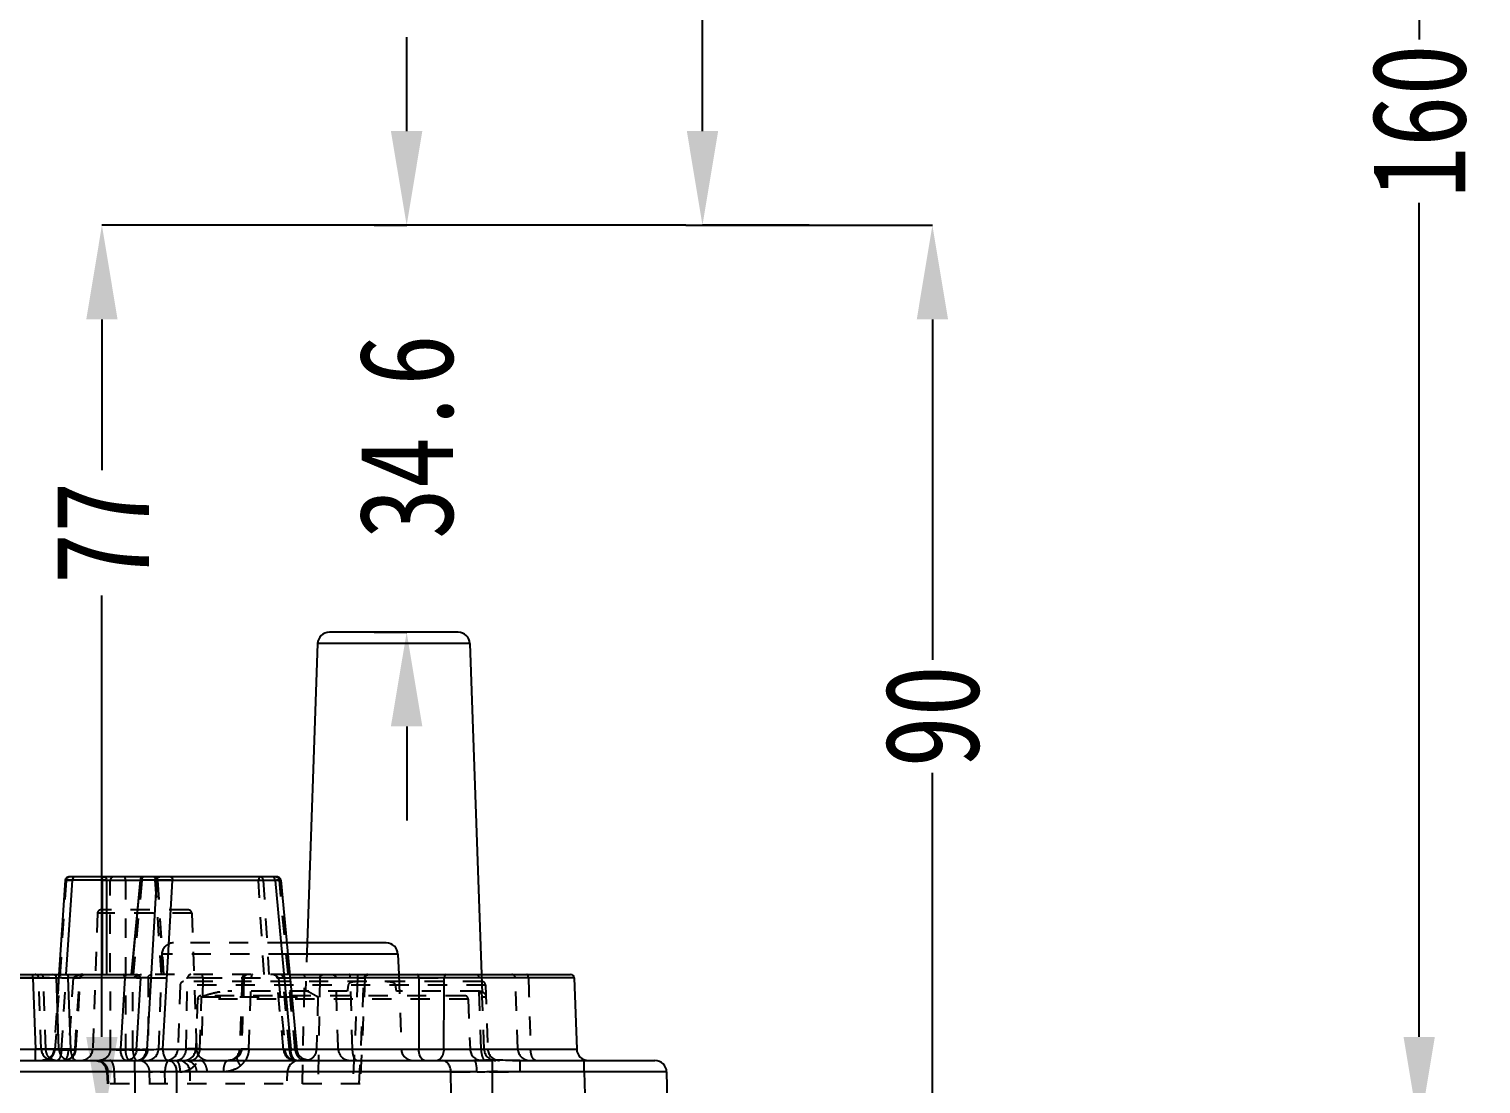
# Model space of a CAD drawing. Header units: millimetres. Extents: x -1265 to 1982, y -12197 to 1934.
# Drawn here: x 246.4 to 369.8, y -287.1 to -197.4 of the extents above; entities that cross this region are included whole.
import ezdxf

# ---------------------------------------------------------------- set-up
doc = ezdxf.new("R2010")
doc.units = ezdxf.units.MM
doc.header["$LTSCALE"] = 16.335
doc.header["$PDMODE"] = 3
doc.header["$PDSIZE"] = 0.3125
doc.linetypes.add('HIDDEN', pattern=[0.2, 0.1, -0.1])
doc.layers.get('0').update_dxf_attribs({"linetype": 'CONTINUOUS'})
doc.layers.get('Defpoints').update_dxf_attribs({"linetype": 'CONTINUOUS'})
doc.layers.add('DEFAULT_2', color=8, linetype='HIDDEN')
doc.styles.get("Standard").update_dxf_attribs({"font": 'txt', "width": 0.8})
doc.dimstyles.new('11', dxfattribs={"dimtxt": 8, "dimasz": 8, "dimexe": 0, "dimexo": 0, "dimgap": 0, "dimtad": 0, "dimdsep": 46, "dimtxsty": 'Standard', "dimcen": 0, "dimclrd": 4, "dimclre": 4, "dimclrt": 6, "dimazin": 0, "dimtp": 0.01, "dimtm": 0.01, "dimtfac": 1, "dimtofl": 0, "dimtmove": 0, "dimatfit": 3, "dimfxl": 0, "dimtolj": 1, "dimarcsym": 0})

# ---------------------------------------------------------------- blocks, each defined once
blk = doc.blocks.new('*D41')
at = {"color": 4, "lineweight": -2}
for p, q in [((302.18, -214.1), (323.13, -214.1)), ((323.13, -222.1), (323.13, -251.05)), ((323.13, -296.1), (323.13, -260.65)), ((302.18, -304.1), (323.13, -304.1))]:
    blk.add_line(p, q, dxfattribs=at)
at = {"color": 4}
for points in [[(321.8, -222.1), (324.46, -222.1), (323.13, -214.1)], [(321.8, -296.1), (324.46, -296.1), (323.13, -304.1)]]:
    blk.add_solid(points, dxfattribs=at)
at = {"layer": 'Defpoints', "color": 0}
for p in [(302.18, -214.1), (323.13, -214.1), (302.18, -304.1)]:
    blk.add_point(p, dxfattribs=at)
at = {"color": 6, "insert": (323.13, -255.85), "char_height": 8, "attachment_point": 5, "rotation": 90}
blk.add_mtext('\\A1;90', dxfattribs=at)
blk = doc.blocks.new('*D44')
at = {"color": 4, "lineweight": -2}
for p, q in [((324.79, -131.1), (364.5, -131.1)), ((364.5, -139.1), (364.5, -198.32)), ((364.5, -283.1), (364.5, -212.19)), ((324.79, -291.1), (364.5, -291.1))]:
    blk.add_line(p, q, dxfattribs=at)
at = {"color": 4}
for points in [[(363.17, -139.1), (365.83, -139.1), (364.5, -131.1)], [(363.17, -283.1), (365.83, -283.1), (364.5, -291.1)]]:
    blk.add_solid(points, dxfattribs=at)
at = {"layer": 'Defpoints', "color": 0}
for p in [(324.79, -131.1), (364.5, -131.1), (324.79, -291.1)]:
    blk.add_point(p, dxfattribs=at)
at = {"color": 6, "insert": (364.5, -205.25), "char_height": 8, "attachment_point": 5, "rotation": 90}
blk.add_mtext('\\A1;160', dxfattribs=at)
blk = doc.blocks.new('*D82')
at = {"color": 4, "lineweight": -2}
for p, q in [((302.18, -214.1), (252.55, -214.1)), ((252.55, -222.1), (252.55, -234.93)), ((252.55, -283.1), (252.55, -245.59)), ((347.65, -291.1), (252.55, -291.1))]:
    blk.add_line(p, q, dxfattribs=at)
at = {"color": 4}
for points in [[(251.22, -222.1), (253.88, -222.1), (252.55, -214.1)], [(251.22, -283.1), (253.88, -283.1), (252.55, -291.1)]]:
    blk.add_solid(points, dxfattribs=at)
at = {"layer": 'Defpoints', "color": 0}
for p in [(302.18, -214.1), (252.55, -291.1), (347.65, -291.1)]:
    blk.add_point(p, dxfattribs=at)
at = {"color": 6, "insert": (252.55, -240.26), "char_height": 8, "attachment_point": 5, "rotation": 90}
blk.add_mtext('\\A1;77', dxfattribs=at)
blk = doc.blocks.new('*D90')
at = {"color": 4, "lineweight": -2}
for p, q in [((278.45, -206.1), (278.45, -198.1)), ((275.7, -214.1), (278.45, -214.1)), ((275.7, -248.7), (278.45, -248.7)), ((278.45, -256.7), (278.45, -264.7))]:
    blk.add_line(p, q, dxfattribs=at)
at = {"color": 4}
for points in [[(277.11, -206.1), (279.78, -206.1), (278.45, -214.1)], [(277.11, -256.7), (279.78, -256.7), (278.45, -248.7)]]:
    blk.add_solid(points, dxfattribs=at)
at = {"layer": 'Defpoints', "color": 0}
for p in [(275.7, -214.1), (278.45, -214.1), (275.7, -248.7)]:
    blk.add_point(p, dxfattribs=at)
at = {"color": 6, "insert": (278.45, -232.08), "char_height": 8, "attachment_point": 5, "rotation": 90}
blk.add_mtext('\\A1;34.6', dxfattribs=at)
blk = doc.blocks.new('*D108')
at = {"color": 4, "lineweight": -2}
for p, q in [((324.79, -131.1), (303.59, -131.1)), ((303.59, -139.1), (303.59, -160.7)), ((303.59, -206.1), (303.59, -171.36)), ((312.65, -214.1), (303.59, -214.1))]:
    blk.add_line(p, q, dxfattribs=at)
at = {"color": 4}
for points in [[(302.26, -139.1), (304.92, -139.1), (303.59, -131.1)], [(302.26, -206.1), (304.92, -206.1), (303.59, -214.1)]]:
    blk.add_solid(points, dxfattribs=at)
at = {"layer": 'Defpoints', "color": 0}
for p in [(324.79, -131.1), (303.59, -214.1), (312.65, -214.1)]:
    blk.add_point(p, dxfattribs=at)
at = {"color": 6, "insert": (303.59, -166.03), "char_height": 8, "attachment_point": 5, "rotation": 90}
blk.add_mtext('\\A1;83', dxfattribs=at)

msp = doc.modelspace()

# ---------------------------------------------------------------- linework, layer by layer
at = {"color": 7, "linetype": 'Continuous'}
for p, q in [((282.823, -248.702), (271.884, -248.702)), ((270.885, -249.667), (269.997, -275.102)), ((283.822, -249.667), (270.885, -249.667)), ((283.822, -249.667), (284.804, -277.79)), ((249.424, -269.783), (248.9, -277.836)), ((249.454, -269.67), (249.424, -269.783)), ((249.565, -269.548), (249.454, -269.67)), ((249.525, -277.801), (250.048, -269.776)), ((249.724, -269.502), (249.565, -269.548)), ((267.463, -269.502), (249.73, -269.502)), ((252.572, -269.776), (250.048, -269.776)), ((252.572, -269.776), (252.569, -277.802)), ((252.959, -277.802), (252.962, -269.792)), ((255.793, -269.792), (252.962, -269.792)), ((255.793, -269.774), (255.045, -277.802)), ((255.085, -277.802), (255.833, -269.776)), ((257.194, -269.776), (255.833, -269.776)), ((257.194, -269.776), (256.354, -284.189)), ((257.723, -284.137), (258.559, -269.792)), ((267.262, -269.792), (258.559, -269.792)), ((267.397, -269.788), (267.262, -269.792)), ((267.262, -269.792), (268.599, -284.137)), ((267.496, -269.784), (267.397, -269.788)), ((267.762, -269.774), (269.106, -284.195)), ((276.71, -275.102), (268.258, -275.102)), ((277.711, -276.067), (268.348, -276.067)), ((277.711, -276.067), (277.771, -277.802)), ((186.467, -277.802), (255.478, -277.802)), ((246.688, -278.092), (241.165, -278.092)), ((246.688, -278.092), (246.688, -277.802)), ((246.688, -278.092), (246.9, -284.137)), ((248.898, -284.137), (248.687, -278.092)), ((249.155, -278.09), (249.522, -278.091)), ((249.522, -278.091), (249.687, -278.092)), ((254.49, -278.092), (249.687, -278.092)), ((249.898, -284.137), (249.687, -278.092)), ((254.49, -278.092), (254.137, -284.137)), ((255.5, -284.189), (255.856, -278.076)), ((268.51, -277.802), (292.386, -277.802)), ((279.493, -278.092), (268.537, -278.092)), ((279.493, -278.092), (279.483, -284.137)), ((292.687, -278.092), (281.643, -278.092)), ((292.687, -278.092), (292.898, -284.137)), ((240.852, -284.137), (246.9, -284.137)), ((246.9, -285.102), (246.9, -284.137)), ((249.898, -284.137), (254.137, -284.137)), ((255.5, -284.189), (256.354, -284.189)), ((257.723, -284.137), (268.599, -284.137)), ((269.106, -284.137), (279.483, -284.137)), ((269.255, -284.635), (269.106, -284.195)), ((269.618, -284.977), (269.255, -284.635)), ((270.102, -285.102), (269.618, -284.977)), ((281.609, -284.137), (292.898, -284.137)), ((-118.192, -285.102), (284.164, -285.102)), ((255.38, -286.076), (-112.194, -286.076)), ((255.352, -286.076), (255.352, -285.102)), ((255.38, -291.102), (255.38, -286.076)), ((282.209, -286.076), (258.887, -286.076)), ((258.887, -286.076), (258.941, -291.102)), ((282.263, -291.102), (282.209, -286.076)), ((285.743, -286.045), (285.744, -285.087)), ((285.798, -291.102), (285.743, -286.045)), ((288.057, -285.102), (299.546, -285.102)), ((288.057, -285.102), (288.057, -286.076)), ((293.548, -286.076), (288.057, -286.076)), ((293.548, -286.076), (293.548, -285.102)), ((293.548, -286.076), (293.68, -291.102)), ((300.677, -291.102), (300.546, -286.076))]:
    msp.add_line(p, q, dxfattribs=at)
msp.add_lwpolyline([(267.762, -269.774), (267.732, -269.67), (267.622, -269.548), (267.463, -269.502)], dxfattribs=at)
for centre, radius, start, end in [((271.884, -249.702), 1, 90, 178), ((282.823, -249.702), 1, 2, 90), ((252.681, -272.766), 2.992, 89.88277, 92.08603), ((257.441, -294.934), 25.16, 89.73015, 90.00908), ((257.335, -311.024), 41.25, 88.99443, 89.68767), ((257.402, -308.754), 38.98, 88.29956, 89.03473), ((276.711, -276.102), 1, 2, 90), ((248.608, -644.842), 366.755, 90.18032, 90.29984), ((248.177, -508.505), 230.417, 90.0187, 90.17991), ((248.387, -278.102), 0.3, 1.99996, 89.99871), ((248.982, -345.393), 67.303, 89.8523, 90.1477), ((255.721, -320.213), 42.139, 90.31451, 91.67369), ((280.481, -538.65), 260.561, 90.06066, 90.21721), ((280.581, -591.149), 313.06, 89.93129, 90.0687), ((280.661, -532.024), 253.934, 89.77851, 89.93351), ((292.387, -278.102), 0.3, 2, 90), ((249.898, -284.102), 1, 182, 240.58975), ((270.396, -284.104), 1.797, 181.05369, 185.44049), ((280.546, -197.199), 86.944, 269.29976, 270.70064), ((293.898, -284.102), 1, 182, 270), ((257.119, -939.136), 653.063, 89.84496, 90.15504), ((283.804, -844.627), 558.553, 89.93603, 90.16362), ((299.546, -286.102), 1, 1.49998, 89.99908)]:
    msp.add_arc(centre, radius, start, end, dxfattribs=at)
for points, knots in [([(249.636, -269.774), (249.611, -269.774), (249.544, -269.776), (249.476, -269.775), (249.434, -269.78)], [0, 0, 0, 0, 0.3645291, 1, 1, 1, 1]), ([(250.048, -269.776), (250.009, -269.776), (249.872, -269.774), (249.734, -269.774), (249.636, -269.774)], [0, 0, 0, 0, 0.2828288, 1, 1, 1, 1]), ([(250.16, -269.502), (250.151, -269.502), (250.101, -269.522), (250.082, -269.579), (250.071, -269.621)], [0, 0, 0, 0, 0.1643014, 1, 1, 1, 1]), ([(252.572, -269.776), (252.574, -269.71), (252.582, -269.617), (252.647, -269.502), (252.684, -269.502)], [0, 0, 0, 0, 0.6420638, 1, 1, 1, 1]), ([(252.684, -269.502), (252.754, -269.502), (252.903, -269.568), (252.959, -269.718), (252.962, -269.792)], [0, 0, 0, 0, 0.4864132, 1, 1, 1, 1]), ([(252.962, -269.792), (252.926, -269.783), (252.834, -269.777), (252.742, -269.774), (252.687, -269.774)], [0, 0, 0, 0, 0.3983489, 1, 1, 1, 1]), ([(256.092, -269.502), (256.02, -269.502), (255.87, -269.558), (255.8, -269.702), (255.793, -269.774)], [0, 0, 0, 0, 0.5008437, 1, 1, 1, 1]), ([(255.833, -269.776), (255.823, -269.775), (255.815, -269.779), (255.794, -269.771), (255.793, -269.774)], [0, 0, 0, 0, 0.7447643, 1, 1, 1, 1]), ([(256.092, -269.502), (256.028, -269.502), (255.89, -269.568), (255.839, -269.706), (255.833, -269.776)], [0, 0, 0, 0, 0.4765842, 1, 1, 1, 1]), ([(257.194, -269.776), (257.2, -269.705), (257.252, -269.568), (257.389, -269.502), (257.453, -269.502)], [0, 0, 0, 0, 0.5268566, 1, 1, 1, 1]), ([(257.437, -269.774), (257.414, -269.774), (257.333, -269.774), (257.252, -269.775), (257.194, -269.776)], [0, 0, 0, 0, 0.2903465, 1, 1, 1, 1]), ([(258.409, -269.502), (258.454, -269.502), (258.519, -269.577), (258.549, -269.684), (258.558, -269.755), (258.559, -269.792)], [0, 0, 0, 0, 0.3877374, 0.6850992, 1, 1, 1, 1]), ([(267.187, -269.543), (267.181, -269.537), (267.161, -269.517), (267.132, -269.502), (267.112, -269.502)], [0, 0, 0, 0, 0.2949196, 1, 1, 1, 1]), ([(267.262, -269.792), (267.261, -269.745), (267.249, -269.658), (267.214, -269.574), (267.187, -269.543)], [0, 0, 0, 0, 0.5393399, 1, 1, 1, 1]), ([(267.762, -269.774), (267.762, -269.776), (267.751, -269.774), (267.744, -269.777), (267.719, -269.776), (267.676, -269.779), (267.599, -269.781), (267.534, -269.783), (267.496, -269.784)], [0, 0, 0, 0, 0.0159101, 0.0646293, 0.1454314, 0.2575604, 0.5727456, 1, 1, 1, 1]), ([(248.102, -278.087), (248.146, -278.087), (248.29, -278.087), (248.435, -278.088), (248.535, -278.089)], [0, 0, 0, 0, 0.3037372, 1, 1, 1, 1]), ([(248.535, -278.089), (248.557, -278.089), (248.594, -278.09), (248.645, -278.087), (248.667, -278.094), (248.687, -278.088), (248.687, -278.092)], [0, 0, 0, 0, 0.4336623, 0.7464347, 0.9359501, 1, 1, 1, 1]), ([(249.537, -277.802), (249.581, -277.802), (249.647, -277.877), (249.677, -277.984), (249.686, -278.055), (249.687, -278.092)], [0, 0, 0, 0, 0.3877375, 0.685099, 1, 1, 1, 1]), ([(254.469, -277.95), (254.463, -277.928), (254.441, -277.867), (254.385, -277.802), (254.34, -277.802)], [0, 0, 0, 0, 0.3329692, 1, 1, 1, 1]), ([(255.856, -278.076), (255.801, -278.011), (255.701, -277.891), (255.551, -277.802), (255.478, -277.802)], [0, 0, 0, 0, 0.5392958, 1, 1, 1, 1]), ([(255.489, -278.074), (255.526, -278.074), (255.648, -278.074), (255.77, -278.074), (255.856, -278.076)], [0, 0, 0, 0, 0.2964221, 1, 1, 1, 1]), ([(279.493, -278.092), (279.493, -278.055), (279.483, -277.984), (279.453, -277.877), (279.388, -277.802), (279.343, -277.802)], [0, 0, 0, 0, 0.314901, 0.6122624, 1, 1, 1, 1]), ([(281.816, -277.802), (281.767, -277.802), (281.691, -277.872), (281.654, -277.984), (281.644, -278.055), (281.643, -278.092)], [0, 0, 0, 0, 0.4070087, 0.6971407, 1, 1, 1, 1]), ([(248.898, -284.137), (248.899, -284.141), (248.878, -284.14), (248.855, -284.145), (248.804, -284.146), (248.739, -284.148), (248.655, -284.149), (248.512, -284.151), (248.295, -284.152), (247.996, -284.151), (247.655, -284.148), (247.285, -284.143), (247.03, -284.139), (246.9, -284.137)], [0, 0, 0, 0, 0.0052116, 0.0200124, 0.0441784, 0.0773578, 0.1191838, 0.1692859, 0.2928283, 0.4443232, 0.6173907, 0.80497, 1, 1, 1, 1]), ([(249.898, -284.137), (249.76, -284.139), (249.564, -284.141), (249.321, -284.142), (249.176, -284.143), (249.061, -284.142), (248.984, -284.142), (248.94, -284.14), (248.917, -284.14), (248.907, -284.138), (248.898, -284.139), (248.898, -284.137)], [0, 0, 0, 0, 0.4137258, 0.5864828, 0.7317639, 0.8474077, 0.9314188, 0.9611318, 0.9825124, 0.9954699, 1, 1, 1, 1]), ([(249.898, -284.137), (249.901, -284.295), (249.941, -284.585), (250.058, -284.864), (250.147, -284.965)], [0, 0, 0, 0, 0.5394552, 1, 1, 1, 1]), ([(254.637, -285.102), (254.57, -285.102), (254.418, -285.031), (254.267, -284.806), (254.165, -284.497), (254.14, -284.262), (254.137, -284.137)], [0, 0, 0, 0, 0.1718267, 0.3962637, 0.6800964, 1, 1, 1, 1]), ([(254.137, -284.137), (254.389, -284.162), (254.842, -284.189), (255.298, -284.203), (255.5, -284.189)], [0, 0, 0, 0, 0.555519, 1, 1, 1, 1]), ([(255.5, -284.189), (255.488, -284.35), (255.398, -284.661), (255.177, -284.902), (255.048, -284.982)], [0, 0, 0, 0, 0.5148385, 1, 1, 1, 1]), ([(255.491, -285.102), (255.525, -285.102), (255.665, -285.091), (255.802, -285.04), (255.894, -284.985)], [0, 0, 0, 0, 0.2364474, 1, 1, 1, 1]), ([(255.894, -284.985), (255.926, -284.966), (256.051, -284.88), (256.151, -284.76), (256.208, -284.661)], [0, 0, 0, 0, 0.2447234, 1, 1, 1, 1]), ([(256.208, -284.661), (256.229, -284.624), (256.302, -284.476), (256.345, -284.312), (256.354, -284.189)], [0, 0, 0, 0, 0.2567287, 1, 1, 1, 1]), ([(257.723, -284.137), (257.47, -284.162), (257.014, -284.189), (256.556, -284.203), (256.354, -284.189)], [0, 0, 0, 0, 0.5566011, 1, 1, 1, 1]), ([(257.723, -284.137), (257.725, -284.258), (257.746, -284.438), (257.808, -284.667), (257.901, -284.906), (258.073, -285.102), (258.222, -285.102)], [0, 0, 0, 0, 0.3147058, 0.4697961, 0.6125029, 1, 1, 1, 1]), ([(269.105, -284.195), (269.106, -284.192), (269.087, -284.193), (269.068, -284.186), (269.022, -284.183), (268.965, -284.175), (268.891, -284.167), (268.768, -284.154), (268.669, -284.144), (268.599, -284.137)], [0, 0, 0, 0, 0.0169693, 0.0678427, 0.1527884, 0.2696145, 0.4155378, 0.5877699, 1, 1, 1, 1]), ([(269.099, -285.102), (268.968, -285.102), (268.768, -284.904), (268.656, -284.592), (268.617, -284.384), (268.607, -284.274)], [0, 0, 0, 0, 0.3857385, 0.6761844, 1, 1, 1, 1]), ([(279.983, -285.102), (279.834, -285.102), (279.662, -284.906), (279.568, -284.667), (279.506, -284.438), (279.485, -284.258), (279.483, -284.137)], [0, 0, 0, 0, 0.3874972, 0.5302039, 0.6852942, 1, 1, 1, 1]), ([(281.328, -284.965), (281.306, -284.987), (281.227, -285.056), (281.121, -285.102), (281.046, -285.102)], [0, 0, 0, 0, 0.286859, 1, 1, 1, 1]), ([(281.609, -284.137), (281.605, -284.295), (281.559, -284.589), (281.425, -284.867), (281.328, -284.965)], [0, 0, 0, 0, 0.5336238, 1, 1, 1, 1]), ([(258.18, -285.102), (258.272, -285.102), (258.469, -285.161), (258.698, -285.386), (258.847, -285.706), (258.884, -285.95), (258.887, -286.076)], [0, 0, 0, 0, 0.2097229, 0.4449199, 0.7122311, 1, 1, 1, 1]), ([(282.209, -286.076), (282.206, -285.954), (282.164, -285.71), (281.996, -285.31), (281.692, -285.102), (281.502, -285.102)], [0, 0, 0, 0, 0.2828046, 0.5618335, 1, 1, 1, 1]), ([(284.427, -286.074), (284.426, -285.843), (284.397, -285.525), (284.295, -285.207), (284.204, -285.102), (284.164, -285.102)], [0, 0, 0, 0, 0.6656346, 0.8847897, 1, 1, 1, 1]), ([(288.057, -286.076), (287.864, -286.076), (287.526, -286.063), (287.044, -286.057), (286.466, -286.066), (286.032, -286.045), (285.743, -286.045)], [0, 0, 0, 0, 0.2500021, 0.4374936, 0.6250038, 1, 1, 1, 1]), ([(288.057, -285.102), (287.868, -285.102), (287.097, -285.098), (286.326, -285.087), (285.744, -285.087)], [0, 0, 0, 0, 0.2450055, 1, 1, 1, 1]), ([(300.546, -286.076), (300.546, -286.073), (300.528, -286.077), (300.509, -286.071), (300.463, -286.073), (300.406, -286.071), (300.33, -286.07), (300.198, -286.069), (299.992, -286.068), (299.699, -286.067), (299.347, -286.066), (298.94, -286.065), (298.48, -286.065), (297.973, -286.065), (297.216, -286.066), (296.191, -286.068), (294.895, -286.071), (294.003, -286.074), (293.548, -286.076)], [0, 0, 0, 0, 0.0012248, 0.0048525, 0.0108713, 0.0192632, 0.0300093, 0.0430906, 0.0761598, 0.1181226, 0.1685537, 0.2270179, 0.2929405, 0.3656399, 0.44443, 0.6172828, 0.8050803, 1, 1, 1, 1])]:
    msp.add_open_spline(points, degree=3, knots=knots, dxfattribs=at)
for points in [[(250.071, -269.621), (250.057, -269.671), (250.05, -269.724), (250.048, -269.776)], [(254.49, -278.092), (254.489, -278.044), (254.482, -277.996), (254.469, -277.95)], [(281.609, -284.137), (281.62, -282.122), (281.631, -280.107), (281.643, -278.092)], [(285.744, -285.087), (285.218, -285.086), (284.691, -285.102), (284.164, -285.102)], [(284.427, -286.074), (284.866, -286.074), (285.304, -286.043), (285.743, -286.045)]]:
    msp.add_open_spline(points, degree=3, dxfattribs=at)
at = {"layer": 'DEFAULT_2', "color": 8, "linetype": 'HIDDEN'}
for p, q in [((249.497, -269.792), (248.562, -284.137)), ((249.424, -269.783), (249.497, -269.792)), ((249.497, -269.792), (250.048, -269.776)), ((252.572, -269.776), (252.962, -269.792)), ((253.267, -284.137), (253.261, -269.792)), ((254.561, -269.776), (254.567, -284.189)), ((255.942, -269.792), (255.195, -277.802)), ((255.793, -269.792), (255.833, -269.776)), ((257.608, -277.802), (257.085, -269.776)), ((257.194, -269.776), (258.559, -269.792)), ((257.251, -269.792), (257.773, -277.802)), ((257.273, -269.783), (257.795, -277.802)), ((266.325, -277.802), (265.858, -269.792)), ((266.267, -269.776), (266.735, -277.802)), ((267.262, -269.792), (267.628, -269.776)), ((267.628, -269.776), (267.762, -269.774)), ((268.972, -284.189), (267.628, -269.776)), ((252.167, -272.592), (251.764, -284.137)), ((260.187, -272.592), (252.167, -272.592)), ((259.886, -272.302), (252.468, -272.302)), ((260.187, -272.592), (260.59, -284.137)), ((268.258, -275.102), (258.644, -275.102)), ((269.997, -275.102), (269.854, -279.202)), ((257.643, -276.067), (257.362, -284.137)), ((268.348, -276.067), (257.643, -276.067)), ((246.688, -278.092), (249.687, -278.092)), ((247.398, -284.137), (247.187, -278.092)), ((247.787, -284.137), (247.587, -278.092)), ((248.9, -277.836), (248.487, -284.167)), ((249.109, -284.189), (249.525, -277.801)), ((250.112, -278.076), (249.714, -284.189)), ((250.267, -284.137), (250.661, -278.092)), ((250.338, -284.167), (250.735, -278.083)), ((250.735, -278.082), (250.661, -278.092)), ((255.172, -284.189), (255.169, -278.076)), ((268.51, -277.802), (255.478, -277.802)), ((256.469, -278.092), (259.826, -278.092)), ((256.469, -278.092), (256.472, -284.137)), ((259.195, -278.692), (259.005, -284.137)), ((285.159, -278.692), (259.195, -278.692)), ((284.858, -278.402), (259.496, -278.402)), ((259.71, -284.137), (259.826, -278.092)), ((261.127, -278.092), (261.011, -284.137)), ((261.127, -278.092), (268.537, -278.092)), ((264.467, -278.092), (264.256, -284.137)), ((264.587, -278.092), (264.371, -284.137)), ((264.587, -278.092), (264.621, -278.091)), ((264.944, -278.09), (265.052, -278.091)), ((265.033, -284.139), (265.233, -278.092)), ((265.052, -278.091), (265.233, -278.092)), ((267.548, -278.076), (267.414, -278.074)), ((267.985, -284.195), (267.414, -278.074)), ((267.548, -278.076), (268.118, -284.189)), ((267.737, -278.086), (267.917, -278.092)), ((268.481, -284.137), (267.917, -278.092)), ((269.6, -287.102), (269.774, -278.092)), ((271.075, -278.092), (270.901, -287.102)), ((273.853, -284.137), (273.664, -278.092)), ((274.281, -278.092), (273.871, -287.102)), ((274.423, -287.102), (274.833, -278.092)), ((274.906, -278.089), (274.496, -287.102)), ((274.906, -278.088), (274.833, -278.092)), ((277.771, -277.802), (277.993, -284.137)), ((279.493, -278.092), (281.643, -278.092)), ((284.773, -284.137), (284.562, -278.092)), ((284.804, -277.79), (284.869, -279.652)), ((285.159, -278.692), (285.349, -284.137)), ((287.898, -284.137), (287.687, -278.092)), ((260.667, -279.892), (260.519, -284.137)), ((283.687, -279.892), (260.667, -279.892)), ((260.882, -284.137), (261.015, -279.685)), ((283.386, -279.602), (260.969, -279.602)), ((261.015, -279.685), (270.908, -279.685)), ((273.405, -279.202), (263.249, -279.202)), ((270.908, -279.685), (270.774, -284.137)), ((284.634, -279.202), (277.584, -279.202)), ((283.687, -279.892), (283.836, -284.137)), ((284.869, -279.685), (284.869, -279.653)), ((284.869, -279.685), (285.192, -279.685)), ((285.025, -284.137), (284.869, -279.685)), ((246.9, -284.137), (249.898, -284.137)), ((247.979, -284.974), (247.489, -285.102)), ((248.343, -284.623), (247.979, -284.974)), ((248.487, -284.167), (248.343, -284.623)), ((248.487, -284.168), (248.562, -284.137)), ((249.109, -284.189), (249.714, -284.189)), ((250.338, -284.167), (250.267, -284.137)), ((254.137, -284.137), (257.723, -284.137)), ((255.172, -284.189), (254.567, -284.189)), ((264.414, -284.138), (264.371, -284.137)), ((268.118, -284.189), (267.985, -284.195)), ((268.972, -284.189), (268.118, -284.189)), ((268.599, -284.137), (269.106, -284.137)), ((268.972, -284.189), (269.106, -284.195)), ((279.483, -284.137), (281.609, -284.137)), ((252.979, -286.057), (253.052, -286.067)), ((252.979, -286.057), (253.027, -287.102)), ((253.1, -287.102), (253.052, -286.067)), ((253.652, -287.102), (253.605, -286.067)), ((258.887, -286.076), (255.38, -286.076)), ((256.621, -287.102), (256.601, -286.067)), ((257.922, -287.102), (257.902, -286.067)), ((260.177, -290.102), (260.036, -286.067)), ((261.497, -286.067), (260.584, -286.067)), ((268.177, -290.102), (268.318, -286.067)), ((282.209, -286.076), (288.057, -286.076)), ((284.164, -285.102), (288.057, -285.102)), ((274.496, -287.102), (253.027, -287.102)), ((270.901, -287.102), (269.6, -287.102))]:
    msp.add_line(p, q, dxfattribs=at)
for points in [[(250.735, -278.083), (250.764, -277.972), (250.874, -277.848), (251.034, -277.802)], [(267.235, -277.827), (267.273, -277.847), (267.384, -277.968), (267.414, -278.074)], [(274.906, -278.089), (274.934, -277.975), (275.044, -277.849), (275.205, -277.802)], [(251.98, -285.102), (252.474, -285.233), (252.839, -285.59), (252.979, -286.057)]]:
    msp.add_lwpolyline(points, dxfattribs=at)
for centre, radius, start, end in [((252.467, -272.602), 0.3, 90, 178), ((259.887, -272.602), 0.3, 2, 90), ((258.643, -276.102), 1, 90, 178), ((246.887, -278.102), 0.3, 1.99987, 89.99583), ((259.495, -278.702), 0.3, 90, 178), ((264.767, -278.102), 0.3, 90, 178), ((269.489, -221.534), 56.579, 268.03609, 268.22465), ((370.629, -293.319), 98.243, 171.43724, 171.73819), ((180.218, -293.824), 98.459, 8.54055, 8.84106), ((284.86, -278.702), 0.3, 2, 90), ((287.387, -278.102), 0.3, 2.00001, 90.00027), ((260.967, -279.902), 0.3, 90, 178), ((283.387, -279.902), 0.3, 2, 90), ((248.398, -284.102), 1, 182, 270), ((248.735, -274.236), 9.961, 270.92142, 272.14838), ((249.341, -284.102), 1, 270.00257, 356.26978), ((249.898, -284.102), 1, 240.58975, 270), ((250.764, -284.102), 1, 270, 358), ((256.362, -284.102), 1, 270, 358), ((258.005, -284.102), 1, 270, 358), ((259.519, -284.102), 1, 270, 358), ((261.59, -284.102), 1, 182, 270), ((263.257, -284.102), 1, 270, 358), ((263.221, -283.697), 1.41, 283.99351, 290.38855), ((268.98, -284.102), 1, 185.32616, 270), ((278.992, -284.102), 1, 182, 270), ((284.835, -284.102), 1, 182, 270), ((286.024, -284.103), 1, 181.97874, 270.01318), ((286.347, -284.103), 1, 181.97874, 270.01318), ((288.898, -284.102), 1, 182, 270), ((259.037, -286.102), 1, 2, 90), ((262.834, -283.687), 2.389, 296.36048, 308.87972), ((263.146, -284.076), 1.89, 308.93119, 326.9764), ((269.317, -286.102), 1, 90, 178)]:
    msp.add_arc(centre, radius, start, end, dxfattribs=at)
for points, knots in [([(249.497, -269.792), (249.499, -269.718), (249.556, -269.568), (249.705, -269.502), (249.775, -269.502)], [0, 0, 0, 0, 0.5131307, 1, 1, 1, 1]), ([(253.539, -269.502), (253.469, -269.502), (253.32, -269.568), (253.264, -269.718), (253.261, -269.792)], [0, 0, 0, 0, 0.4868693, 1, 1, 1, 1]), ([(253.261, -269.792), (253.439, -269.779), (253.873, -269.775), (254.306, -269.773), (254.561, -269.776)], [0, 0, 0, 0, 0.4120603, 1, 1, 1, 1]), ([(254.561, -269.776), (254.56, -269.741), (254.552, -269.673), (254.531, -269.579), (254.485, -269.502), (254.449, -269.502)], [0, 0, 0, 0, 0.3394178, 0.6478416, 1, 1, 1, 1]), ([(255.793, -269.774), (255.794, -269.778), (255.813, -269.774), (255.837, -269.783), (255.886, -269.785), (255.922, -269.79), (255.942, -269.792)], [0, 0, 0, 0, 0.0704897, 0.2707053, 0.5876624, 1, 1, 1, 1]), ([(255.942, -269.792), (255.943, -269.754), (255.952, -269.683), (255.983, -269.576), (256.047, -269.502), (256.092, -269.502)], [0, 0, 0, 0, 0.3245008, 0.6124123, 1, 1, 1, 1]), ([(256.973, -269.502), (257.01, -269.502), (257.076, -269.617), (257.083, -269.71), (257.085, -269.776)], [0, 0, 0, 0, 0.3563704, 1, 1, 1, 1]), ([(256.973, -269.502), (257.024, -269.502), (257.127, -269.529), (257.204, -269.603), (257.23, -269.647)], [0, 0, 0, 0, 0.4999668, 1, 1, 1, 1]), ([(257.085, -269.776), (257.11, -269.775), (257.155, -269.774), (257.217, -269.773), (257.247, -269.778), (257.272, -269.778), (257.273, -269.783)], [0, 0, 0, 0, 0.4034775, 0.7204371, 0.9239538, 1, 1, 1, 1]), ([(257.251, -269.792), (257.25, -269.741), (257.223, -269.642), (257.151, -269.566), (257.109, -269.541)], [0, 0, 0, 0, 0.5079712, 1, 1, 1, 1]), ([(257.273, -269.783), (257.273, -269.783), (257.266, -269.79), (257.258, -269.79), (257.251, -269.792)], [0, 0, 0, 0, 0.1012581, 1, 1, 1, 1]), ([(266.008, -269.502), (265.964, -269.502), (265.9, -269.576), (265.868, -269.683), (265.859, -269.754), (265.858, -269.792)], [0, 0, 0, 0, 0.3871415, 0.6746143, 1, 1, 1, 1]), ([(265.858, -269.792), (265.934, -269.784), (266.07, -269.776), (266.207, -269.772), (266.267, -269.776)], [0, 0, 0, 0, 0.5554889, 1, 1, 1, 1]), ([(266.267, -269.776), (266.262, -269.706), (266.21, -269.568), (266.073, -269.502), (266.008, -269.502)], [0, 0, 0, 0, 0.5219274, 1, 1, 1, 1]), ([(267.369, -269.502), (267.433, -269.502), (267.571, -269.568), (267.623, -269.705), (267.628, -269.776)], [0, 0, 0, 0, 0.4731434, 1, 1, 1, 1]), ([(242.19, -278.092), (242.515, -278.091), (243.153, -278.09), (244.078, -278.088), (244.931, -278.088), (245.581, -278.087), (246.041, -278.087), (246.332, -278.088), (246.583, -278.088), (246.792, -278.088), (246.939, -278.089), (247.033, -278.09), (247.088, -278.09), (247.128, -278.091), (247.161, -278.089), (247.174, -278.093), (247.187, -278.09), (247.187, -278.092)], [0, 0, 0, 0, 0.1949305, 0.3827429, 0.555612, 0.7071129, 0.7730377, 0.8315007, 0.8819275, 0.9238837, 0.9569447, 0.9700216, 0.9807632, 0.9891505, 0.9951645, 0.9987866, 1, 1, 1, 1]), ([(247.587, -278.092), (247.53, -278.092), (247.45, -278.091), (247.351, -278.091), (247.294, -278.091), (247.251, -278.092), (247.216, -278.089), (247.201, -278.094), (247.187, -278.09), (247.187, -278.092)], [0, 0, 0, 0, 0.4277568, 0.599231, 0.74135, 0.8532994, 0.9342653, 0.9834343, 1, 1, 1, 1]), ([(247.587, -278.092), (247.585, -278.019), (247.544, -277.879), (247.409, -277.802), (247.347, -277.802)], [0, 0, 0, 0, 0.5384866, 1, 1, 1, 1]), ([(248.687, -278.092), (248.687, -278.089), (248.704, -278.094), (248.72, -278.089), (248.762, -278.091), (248.791, -278.09), (248.808, -278.09)], [0, 0, 0, 0, 0.0639464, 0.2538101, 0.5667857, 1, 1, 1, 1]), ([(250.112, -278.076), (250.25, -278.074), (250.431, -278.072), (250.635, -278.076), (250.702, -278.077), (250.725, -278.08)], [0, 0, 0, 0, 0.6733123, 0.8891135, 1, 1, 1, 1]), ([(250.939, -277.802), (250.869, -277.802), (250.72, -277.868), (250.663, -278.018), (250.661, -278.092)], [0, 0, 0, 0, 0.4868714, 1, 1, 1, 1]), ([(255.169, -278.076), (255.338, -277.975), (255.572, -277.841), (255.834, -277.802), (255.9, -277.802)], [0, 0, 0, 0, 0.7499777, 1, 1, 1, 1]), ([(256.469, -278.092), (256.291, -278.079), (255.857, -278.075), (255.424, -278.073), (255.169, -278.076)], [0, 0, 0, 0, 0.4117301, 1, 1, 1, 1]), ([(256.469, -278.092), (256.472, -278.018), (256.528, -277.868), (256.677, -277.802), (256.747, -277.802)], [0, 0, 0, 0, 0.5131286, 1, 1, 1, 1]), ([(260.104, -277.802), (260.034, -277.802), (259.885, -277.868), (259.829, -278.018), (259.826, -278.092)], [0, 0, 0, 0, 0.4868694, 1, 1, 1, 1]), ([(261.127, -278.092), (260.872, -278.089), (260.439, -278.087), (260.005, -278.087), (259.826, -278.092)], [0, 0, 0, 0, 0.5879126, 1, 1, 1, 1]), ([(261.127, -278.092), (261.127, -278.056), (261.12, -277.984), (261.099, -277.886), (261.053, -277.802), (261.015, -277.802)], [0, 0, 0, 0, 0.3351454, 0.645259, 1, 1, 1, 1]), ([(264.587, -278.092), (264.587, -278.068), (264.603, -277.971), (264.667, -277.881), (264.731, -277.843)], [0, 0, 0, 0, 0.2423193, 1, 1, 1, 1]), ([(264.667, -277.943), (264.646, -277.977), (264.627, -278.027), (264.621, -278.079), (264.621, -278.091)], [0, 0, 0, 0, 0.7622977, 1, 1, 1, 1]), ([(264.621, -278.091), (264.635, -278.091), (264.742, -278.09), (264.85, -278.09), (264.944, -278.09)], [0, 0, 0, 0, 0.1284834, 1, 1, 1, 1]), ([(264.731, -277.843), (264.765, -277.824), (264.815, -277.806), (264.865, -277.802), (264.877, -277.802)], [0, 0, 0, 0, 0.763123, 1, 1, 1, 1]), ([(264.917, -277.802), (264.905, -277.802), (264.856, -277.806), (264.808, -277.822), (264.775, -277.839)], [0, 0, 0, 0, 0.2373993, 1, 1, 1, 1]), ([(265.345, -277.802), (265.324, -277.802), (265.274, -277.851), (265.259, -277.906), (265.25, -277.943)], [0, 0, 0, 0, 0.3636867, 1, 1, 1, 1]), ([(267.235, -277.827), (267.263, -277.839), (267.38, -277.907), (267.475, -278.003), (267.548, -278.076)], [0, 0, 0, 0, 0.2288844, 1, 1, 1, 1]), ([(267.415, -278.074), (267.413, -278.077), (267.436, -278.073), (267.45, -278.078), (267.499, -278.077), (267.531, -278.079), (267.55, -278.08)], [0, 0, 0, 0, 0.0604916, 0.2487027, 0.5646417, 1, 1, 1, 1]), ([(267.767, -277.802), (267.782, -277.802), (267.864, -277.833), (267.894, -277.929), (267.907, -277.996)], [0, 0, 0, 0, 0.1773324, 1, 1, 1, 1]), ([(269.662, -277.802), (269.7, -277.802), (269.746, -277.886), (269.767, -277.984), (269.774, -278.056), (269.774, -278.092)], [0, 0, 0, 0, 0.3547415, 0.6648547, 1, 1, 1, 1]), ([(271.075, -278.092), (270.897, -278.087), (270.463, -278.087), (270.029, -278.089), (269.774, -278.092)], [0, 0, 0, 0, 0.4119969, 1, 1, 1, 1]), ([(271.075, -278.092), (271.078, -278.018), (271.134, -277.868), (271.283, -277.802), (271.353, -277.802)], [0, 0, 0, 0, 0.51313, 1, 1, 1, 1]), ([(272.142, -277.802), (272.216, -277.802), (272.371, -277.864), (272.436, -278.017), (272.438, -278.092)], [0, 0, 0, 0, 0.4978687, 1, 1, 1, 1]), ([(273.664, -278.092), (273.393, -278.091), (272.985, -278.091), (272.576, -278.089), (272.438, -278.092)], [0, 0, 0, 0, 0.6620777, 1, 1, 1, 1]), ([(274.284, -278.402), (274.134, -278.402), (273.865, -278.407), (273.502, -278.548), (273.481, -278.692)], [0, 0, 0, 0, 0.507815, 1, 1, 1, 1]), ([(273.664, -278.092), (273.664, -278.056), (273.657, -277.984), (273.636, -277.886), (273.59, -277.802), (273.552, -277.802)], [0, 0, 0, 0, 0.3351454, 0.645259, 1, 1, 1, 1]), ([(274.281, -278.092), (274.281, -278.056), (274.288, -277.984), (274.309, -277.886), (274.355, -277.802), (274.393, -277.802)], [0, 0, 0, 0, 0.3351453, 0.6452585, 1, 1, 1, 1]), ([(274.281, -278.092), (274.418, -278.09), (274.623, -278.089), (274.828, -278.086), (274.895, -278.088)], [0, 0, 0, 0, 0.6719225, 1, 1, 1, 1]), ([(275.111, -277.802), (275.041, -277.802), (274.892, -277.868), (274.835, -278.018), (274.833, -278.092)], [0, 0, 0, 0, 0.48687, 1, 1, 1, 1]), ([(277.354, -278.525), (277.241, -278.466), (276.986, -278.413), (276.733, -278.402), (276.606, -278.402)], [0, 0, 0, 0, 0.4997618, 1, 1, 1, 1]), ([(277.506, -278.692), (277.503, -278.672), (277.474, -278.599), (277.405, -278.551), (277.354, -278.525)], [0, 0, 0, 0, 0.2516791, 1, 1, 1, 1]), ([(284.45, -277.802), (284.488, -277.802), (284.555, -277.925), (284.561, -278.022), (284.562, -278.092)], [0, 0, 0, 0, 0.3552003, 1, 1, 1, 1]), ([(287.687, -278.092), (287.687, -278.091), (287.68, -278.093), (287.672, -278.09), (287.654, -278.091), (287.618, -278.09), (287.555, -278.091), (287.46, -278.09), (287.339, -278.09), (287.192, -278.09), (287.021, -278.09), (286.745, -278.09), (286.348, -278.09), (285.812, -278.09), (285.208, -278.091), (284.783, -278.091), (284.562, -278.092)], [0, 0, 0, 0, 0.0011089, 0.0044185, 0.0099187, 0.017598, 0.0394469, 0.0698714, 0.1087447, 0.1558103, 0.2107789, 0.2733613, 0.4200442, 0.592714, 0.7877131, 1, 1, 1, 1]), ([(288.797, -278.092), (288.717, -278.091), (288.565, -278.091), (288.349, -278.09), (288.159, -278.09), (287.998, -278.09), (287.884, -278.09), (287.81, -278.09), (287.767, -278.09), (287.735, -278.091), (287.708, -278.09), (287.698, -278.093), (287.687, -278.09), (287.687, -278.092)], [0, 0, 0, 0, 0.2152633, 0.4110345, 0.5837383, 0.7297994, 0.8460154, 0.8923737, 0.9306761, 0.9607554, 0.982445, 0.995579, 1, 1, 1, 1]), ([(288.797, -278.092), (288.796, -278.055), (288.788, -277.984), (288.762, -277.881), (288.705, -277.802), (288.663, -277.802)], [0, 0, 0, 0, 0.3238083, 0.626691, 1, 1, 1, 1]), ([(261.015, -279.685), (261.348, -279.559), (262.076, -279.323), (262.841, -279.202), (263.249, -279.202)], [0, 0, 0, 0, 0.4654455, 1, 1, 1, 1]), ([(269.974, -279.202), (270.027, -279.202), (270.153, -279.261), (270.352, -279.375), (270.61, -279.527), (270.802, -279.631), (270.908, -279.685)], [0, 0, 0, 0, 0.1513598, 0.3765097, 0.6628565, 1, 1, 1, 1]), ([(284.869, -279.652), (284.866, -279.545), (284.778, -279.308), (284.537, -279.202), (284.414, -279.202)], [0, 0, 0, 0, 0.4671582, 1, 1, 1, 1]), ([(284.634, -279.202), (284.777, -279.202), (285.05, -279.311), (285.178, -279.566), (285.192, -279.685)], [0, 0, 0, 0, 0.5452828, 1, 1, 1, 1]), ([(242.401, -284.137), (242.726, -284.139), (243.364, -284.143), (244.289, -284.148), (245.142, -284.151), (245.792, -284.152), (246.251, -284.151), (246.54, -284.151), (246.79, -284.15), (246.999, -284.148), (247.146, -284.146), (247.241, -284.145), (247.296, -284.144), (247.338, -284.142), (247.371, -284.142), (247.385, -284.138), (247.398, -284.139), (247.398, -284.137)], [0, 0, 0, 0, 0.1950173, 0.3826026, 0.5556937, 0.7072282, 0.7727897, 0.830822, 0.8809509, 0.922802, 0.9560013, 0.9692398, 0.9801754, 0.9887619, 0.9949536, 0.9987071, 1, 1, 1, 1]), ([(247.398, -284.137), (247.398, -284.139), (247.412, -284.136), (247.426, -284.14), (247.46, -284.138), (247.502, -284.139), (247.557, -284.139), (247.653, -284.138), (247.731, -284.138), (247.787, -284.137)], [0, 0, 0, 0, 0.0163822, 0.0647965, 0.1450318, 0.2566442, 0.3989358, 0.5711436, 1, 1, 1, 1]), ([(247.636, -285.102), (247.87, -285.102), (248.248, -284.933), (248.501, -284.51), (248.558, -284.26), (248.562, -284.137)], [0, 0, 0, 0, 0.4830405, 0.7465935, 1, 1, 1, 1]), ([(248.592, -285.102), (248.383, -285.102), (248.045, -284.914), (247.839, -284.504), (247.79, -284.259), (247.787, -284.137)], [0, 0, 0, 0, 0.4595704, 0.7309549, 1, 1, 1, 1]), ([(248.896, -284.195), (248.806, -284.196), (248.688, -284.198), (248.556, -284.188), (248.511, -284.182), (248.497, -284.176)], [0, 0, 0, 0, 0.6702326, 0.8823296, 1, 1, 1, 1]), ([(248.917, -284.975), (248.904, -284.994), (248.858, -285.052), (248.787, -285.102), (248.736, -285.102)], [0, 0, 0, 0, 0.3139863, 1, 1, 1, 1]), ([(249.05, -284.643), (249.042, -284.676), (249.011, -284.791), (248.966, -284.904), (248.917, -284.975)], [0, 0, 0, 0, 0.286647, 1, 1, 1, 1]), ([(249.109, -284.189), (249.105, -284.304), (249.089, -284.457), (249.059, -284.606), (249.05, -284.643)], [0, 0, 0, 0, 0.7540835, 1, 1, 1, 1]), ([(250.267, -284.137), (250.259, -284.384), (250.107, -284.766), (249.7, -285.05), (249.459, -285.102), (249.341, -285.102)], [0, 0, 0, 0, 0.5080456, 0.7567938, 1, 1, 1, 1]), ([(249.341, -285.102), (249.354, -285.102), (249.415, -285.093), (249.466, -285.049), (249.496, -285.012)], [0, 0, 0, 0, 0.2189242, 1, 1, 1, 1]), ([(249.496, -285.012), (249.513, -284.991), (249.587, -284.881), (249.629, -284.753), (249.654, -284.652)], [0, 0, 0, 0, 0.2057792, 1, 1, 1, 1]), ([(249.654, -284.652), (249.662, -284.616), (249.694, -284.464), (249.71, -284.308), (249.714, -284.189)], [0, 0, 0, 0, 0.23583, 1, 1, 1, 1]), ([(249.714, -284.189), (249.798, -284.192), (249.949, -284.197), (250.125, -284.196), (250.233, -284.191), (250.288, -284.185), (250.319, -284.18), (250.338, -284.172), (250.338, -284.167)], [0, 0, 0, 0, 0.4016357, 0.7197148, 0.8367802, 0.922944, 0.9768406, 1, 1, 1, 1]), ([(250.147, -284.965), (250.166, -284.987), (250.234, -285.054), (250.329, -285.102), (250.397, -285.102)], [0, 0, 0, 0, 0.2948315, 1, 1, 1, 1]), ([(253.267, -284.137), (253.263, -284.26), (253.205, -284.51), (252.953, -284.933), (252.575, -285.102), (252.34, -285.102)], [0, 0, 0, 0, 0.2534065, 0.5169595, 1, 1, 1, 1]), ([(253.267, -284.137), (253.337, -284.153), (253.516, -284.173), (253.949, -284.199), (254.312, -284.199), (254.567, -284.189)], [0, 0, 0, 0, 0.1661309, 0.4128144, 1, 1, 1, 1]), ([(254.94, -285.102), (254.89, -285.102), (254.773, -285.022), (254.666, -284.814), (254.593, -284.523), (254.571, -284.304), (254.567, -284.189)], [0, 0, 0, 0, 0.1431877, 0.3657987, 0.6695505, 1, 1, 1, 1]), ([(255.048, -284.982), (255.017, -285.002), (254.89, -285.069), (254.744, -285.102), (254.637, -285.102)], [0, 0, 0, 0, 0.2559022, 1, 1, 1, 1]), ([(256.472, -284.137), (256.401, -284.153), (256.222, -284.173), (255.789, -284.199), (255.426, -284.199), (255.172, -284.189)], [0, 0, 0, 0, 0.1658534, 0.4135462, 1, 1, 1, 1]), ([(255.172, -284.189), (255.176, -284.308), (255.197, -284.529), (255.274, -284.818), (255.376, -285.024), (255.494, -285.102), (255.545, -285.102)], [0, 0, 0, 0, 0.3420999, 0.6364587, 0.8544256, 1, 1, 1, 1]), ([(255.545, -285.102), (255.663, -285.102), (255.905, -285.05), (256.311, -284.766), (256.464, -284.384), (256.472, -284.137)], [0, 0, 0, 0, 0.2432062, 0.4919544, 1, 1, 1, 1]), ([(258.808, -285.102), (258.926, -285.102), (259.165, -285.049), (259.567, -284.766), (259.708, -284.382), (259.71, -284.137)], [0, 0, 0, 0, 0.2445411, 0.4920366, 1, 1, 1, 1]), ([(259.183, -286.067), (259.419, -286.067), (259.901, -285.965), (260.504, -285.533), (260.907, -284.892), (261.006, -284.389), (261.011, -284.137)], [0, 0, 0, 0, 0.2418642, 0.4878806, 0.7409643, 1, 1, 1, 1]), ([(261.011, -284.137), (260.756, -284.127), (260.392, -284.12), (259.958, -284.125), (259.779, -284.131), (259.71, -284.137)], [0, 0, 0, 0, 0.5876463, 0.8398647, 1, 1, 1, 1]), ([(260.025, -285.102), (260.134, -285.102), (260.362, -285.049), (260.742, -284.756), (260.874, -284.381), (260.882, -284.137)], [0, 0, 0, 0, 0.2339819, 0.4789636, 1, 1, 1, 1]), ([(264.059, -285.006), (264.054, -284.99), (264.044, -284.936), (264.04, -284.877), (264.053, -284.842)], [0, 0, 0, 0, 0.3132065, 1, 1, 1, 1]), ([(265.033, -284.139), (264.956, -284.138), (264.815, -284.135), (264.629, -284.132), (264.5, -284.134), (264.434, -284.134), (264.414, -284.138)], [0, 0, 0, 0, 0.3732573, 0.6859005, 0.8987781, 1, 1, 1, 1]), ([(265.033, -284.139), (265.031, -284.225), (264.996, -284.564), (264.869, -284.893), (264.731, -285.106)], [0, 0, 0, 0, 0.2521652, 1, 1, 1, 1]), ([(267.985, -284.195), (267.984, -284.192), (268.003, -284.193), (268.021, -284.186), (268.066, -284.183), (268.122, -284.175), (268.195, -284.167), (268.315, -284.154), (268.412, -284.144), (268.481, -284.137)], [0, 0, 0, 0, 0.0172437, 0.0683355, 0.1523842, 0.2683319, 0.4146374, 0.5879138, 1, 1, 1, 1]), ([(268.98, -285.102), (268.873, -285.102), (268.653, -285.053), (268.278, -284.78), (268.136, -284.424), (268.118, -284.189)], [0, 0, 0, 0, 0.2355814, 0.4808886, 1, 1, 1, 1]), ([(268.481, -284.137), (268.481, -284.179), (268.49, -284.343), (268.518, -284.506), (268.553, -284.622)], [0, 0, 0, 0, 0.2575988, 1, 1, 1, 1]), ([(268.553, -284.622), (268.564, -284.658), (268.608, -284.783), (268.672, -284.903), (268.735, -284.974)], [0, 0, 0, 0, 0.2794359, 1, 1, 1, 1]), ([(268.735, -284.974), (268.753, -284.994), (268.82, -285.059), (268.914, -285.102), (268.98, -285.102)], [0, 0, 0, 0, 0.2849099, 1, 1, 1, 1]), ([(268.972, -284.189), (268.981, -284.306), (269.04, -284.541), (269.274, -284.935), (269.62, -285.102), (269.835, -285.102)], [0, 0, 0, 0, 0.2594134, 0.5250556, 1, 1, 1, 1]), ([(270.774, -284.137), (270.767, -284.381), (270.634, -284.756), (270.254, -285.049), (270.027, -285.102), (269.917, -285.102)], [0, 0, 0, 0, 0.5210364, 0.7660181, 1, 1, 1, 1]), ([(272.633, -284.137), (272.772, -284.145), (273.178, -284.14), (273.585, -284.14), (273.853, -284.137)], [0, 0, 0, 0, 0.3407161, 1, 1, 1, 1]), ([(272.633, -284.137), (272.642, -284.386), (272.856, -284.895), (273.371, -285.102), (273.617, -285.102)], [0, 0, 0, 0, 0.502694, 1, 1, 1, 1]), ([(274.227, -285.102), (274.176, -285.102), (274.054, -285.016), (273.946, -284.797), (273.875, -284.489), (273.854, -284.258), (273.853, -284.137)], [0, 0, 0, 0, 0.1405536, 0.363093, 0.6691926, 1, 1, 1, 1]), ([(284.773, -284.137), (284.995, -284.138), (285.419, -284.14), (286.023, -284.142), (286.559, -284.144), (286.957, -284.144), (287.232, -284.144), (287.403, -284.144), (287.549, -284.143), (287.67, -284.143), (287.765, -284.141), (287.828, -284.141), (287.864, -284.139), (287.883, -284.139), (287.891, -284.137), (287.898, -284.138), (287.898, -284.137)], [0, 0, 0, 0, 0.2124299, 0.4070788, 0.5798649, 0.7267066, 0.7891755, 0.8439435, 0.8908164, 0.9296, 0.9601003, 0.9821237, 0.9898966, 0.9954788, 0.9988486, 1, 1, 1, 1]), ([(284.773, -284.137), (284.775, -284.258), (284.795, -284.489), (284.867, -284.797), (284.975, -285.016), (285.096, -285.102), (285.148, -285.102)], [0, 0, 0, 0, 0.3308074, 0.6369068, 0.8594466, 1, 1, 1, 1]), ([(287.898, -284.137), (287.898, -284.139), (287.908, -284.138), (287.919, -284.141), (287.944, -284.141), (287.992, -284.142), (288.077, -284.143), (288.201, -284.143), (288.359, -284.143), (288.622, -284.141), (288.834, -284.139), (288.982, -284.137)], [0, 0, 0, 0, 0.0045747, 0.0176538, 0.0392197, 0.0691703, 0.1537674, 0.2700287, 0.4157595, 0.5885839, 1, 1, 1, 1]), ([(289.44, -285.102), (289.298, -285.102), (289.143, -284.899), (289.06, -284.667), (289.003, -284.437), (288.984, -284.258), (288.982, -284.137)], [0, 0, 0, 0, 0.3764544, 0.5206711, 0.6784278, 1, 1, 1, 1]), ([(252.126, -285.102), (252.277, -285.102), (252.513, -285.173), (252.768, -285.364), (252.868, -285.499), (252.909, -285.572)], [0, 0, 0, 0, 0.4781473, 0.7363357, 1, 1, 1, 1]), ([(252.909, -285.572), (252.931, -285.611), (253.007, -285.766), (253.048, -285.939), (253.052, -286.067)], [0, 0, 0, 0, 0.2588946, 1, 1, 1, 1]), ([(253.605, -286.067), (253.52, -286.064), (253.399, -286.06), (253.248, -286.056), (253.156, -286.053), (253.085, -286.054), (253.027, -286.051), (253.003, -286.056), (252.98, -286.053), (252.98, -286.057)], [0, 0, 0, 0, 0.4074302, 0.580361, 0.7277737, 0.8459258, 0.9312994, 0.9825827, 1, 1, 1, 1]), ([(253.605, -286.067), (253.603, -285.947), (253.583, -285.715), (253.511, -285.407), (253.403, -285.188), (253.282, -285.102), (253.23, -285.102)], [0, 0, 0, 0, 0.3308073, 0.6369067, 0.8594468, 1, 1, 1, 1]), ([(256.601, -286.067), (256.597, -285.944), (256.54, -285.695), (256.287, -285.272), (255.909, -285.102), (255.675, -285.102)], [0, 0, 0, 0, 0.2534064, 0.5169593, 1, 1, 1, 1]), ([(256.601, -286.067), (256.673, -286.061), (256.851, -286.055), (257.285, -286.05), (257.647, -286.058), (257.902, -286.067)], [0, 0, 0, 0, 0.1650599, 0.4119291, 1, 1, 1, 1]), ([(257.96, -285.572), (257.951, -285.612), (257.919, -285.775), (257.904, -285.942), (257.902, -286.067)], [0, 0, 0, 0, 0.2461181, 1, 1, 1, 1]), ([(258.277, -285.102), (258.205, -285.102), (258.096, -285.209), (258.011, -285.381), (257.976, -285.504), (257.96, -285.572)], [0, 0, 0, 0, 0.3625294, 0.6463351, 1, 1, 1, 1]), ([(258.808, -285.102), (258.859, -285.102), (258.981, -285.187), (259.089, -285.406), (259.161, -285.714), (259.181, -285.946), (259.183, -286.067)], [0, 0, 0, 0, 0.1396787, 0.3612893, 0.6676466, 1, 1, 1, 1]), ([(259.717, -285.102), (259.905, -285.102), (260.283, -285.097), (260.66, -285.102), (260.85, -285.102)], [0, 0, 0, 0, 0.4985823, 1, 1, 1, 1]), ([(259.717, -285.102), (259.939, -285.102), (260.297, -285.281), (260.527, -285.697), (260.58, -285.945), (260.584, -286.067)], [0, 0, 0, 0, 0.47191, 0.7391305, 1, 1, 1, 1]), ([(261.497, -286.067), (261.494, -285.946), (261.454, -285.706), (261.307, -285.319), (261.026, -285.102), (260.85, -285.102)], [0, 0, 0, 0, 0.2917685, 0.575491, 1, 1, 1, 1]), ([(262.893, -286.067), (262.894, -285.947), (262.915, -285.715), (262.986, -285.407), (263.094, -285.188), (263.216, -285.102), (263.267, -285.102)], [0, 0, 0, 0, 0.3308073, 0.6369069, 0.8594464, 1, 1, 1, 1]), ([(263.893, -285.828), (263.815, -285.867), (263.499, -286.003), (263.15, -286.067), (262.893, -286.067)], [0, 0, 0, 0, 0.2528744, 1, 1, 1, 1]), ([(264.333, -285.547), (264.307, -285.508), (264.213, -285.364), (264.129, -285.212), (264.086, -285.094)], [0, 0, 0, 0, 0.2712364, 1, 1, 1, 1])]:
    msp.add_open_spline(points, degree=3, knots=knots, dxfattribs=at)
for points in [[(257.109, -269.541), (257.069, -269.516), (257.02, -269.502), (256.973, -269.502)], [(257.23, -269.647), (257.254, -269.687), (257.269, -269.735), (257.273, -269.783)], [(250.315, -277.964), (250.246, -278), (250.179, -278.038), (250.112, -278.076)], [(250.507, -277.877), (250.441, -277.902), (250.377, -277.932), (250.315, -277.964)], [(250.861, -277.802), (250.74, -277.802), (250.62, -277.834), (250.507, -277.877)], [(264.621, -278.091), (264.553, -280.107), (264.484, -282.123), (264.414, -284.138)], [(264.775, -277.839), (264.731, -277.863), (264.693, -277.9), (264.667, -277.943)], [(265.25, -277.943), (265.239, -277.991), (265.234, -278.042), (265.233, -278.092)], [(267.128, -277.802), (267.165, -277.802), (267.202, -277.812), (267.235, -277.827)], [(267.907, -277.996), (267.913, -278.028), (267.917, -278.06), (267.917, -278.092)], [(272.633, -284.137), (272.568, -282.122), (272.504, -280.107), (272.438, -278.092)], [(288.797, -278.092), (288.858, -280.107), (288.92, -282.122), (288.982, -284.137)], [(264.053, -284.842), (263.947, -284.914), (263.832, -284.974), (263.712, -285.019)], [(264.053, -284.842), (264.117, -284.782), (264.171, -284.713), (264.217, -284.639)], [(264.243, -284.643), (264.191, -284.718), (264.126, -284.786), (264.053, -284.842)], [(264.086, -285.094), (264.075, -285.065), (264.066, -285.036), (264.059, -285.006)], [(264.217, -284.639), (264.307, -284.489), (264.365, -284.312), (264.371, -284.137)], [(264.414, -284.138), (264.408, -284.316), (264.346, -284.498), (264.243, -284.643)], [(263.562, -285.065), (263.466, -285.089), (263.366, -285.102), (263.267, -285.102)]]:
    msp.add_open_spline(points, degree=3, dxfattribs=at)

# ---------------------------------------------------------------- dimensions: what is measured, and where the dimension line sits
dim = msp.add_linear_dim(base=(303.591, -214.102), p1=(324.794, -131.102), p2=(312.653, -214.102), angle=90, dimstyle='11', override={"dimfxl": 1.25, "dimarcsym": 1})
dim.commit()
dim.dimension.update_dxf_attribs({"geometry": '*D108', "text_midpoint": (303.591, -166.029), "dimtype": 160})
for base, p1, p2, picture, middle in [((364.501, -131.102), (324.794, -291.102), (324.794, -131.102), '*D44', (364.501, -205.253)), ((278.445, -214.102), (275.698, -248.702), (275.698, -214.102), '*D90', (278.445, -232.085)), ((252.55, -291.102), (302.177, -214.102), (347.649, -291.102), '*D82', (252.55, -240.259)), ((323.129, -214.102), (302.177, -304.102), (302.177, -214.102), '*D41', (323.129, -255.854))]:
    dim = msp.add_linear_dim(base=base, p1=p1, p2=p2, angle=90, dimstyle='11')
    dim.commit()
    dim.dimension.update_dxf_attribs({"geometry": picture, "text_midpoint": middle, "dimtype": 160})

doc.saveas('drawing.dxf')
